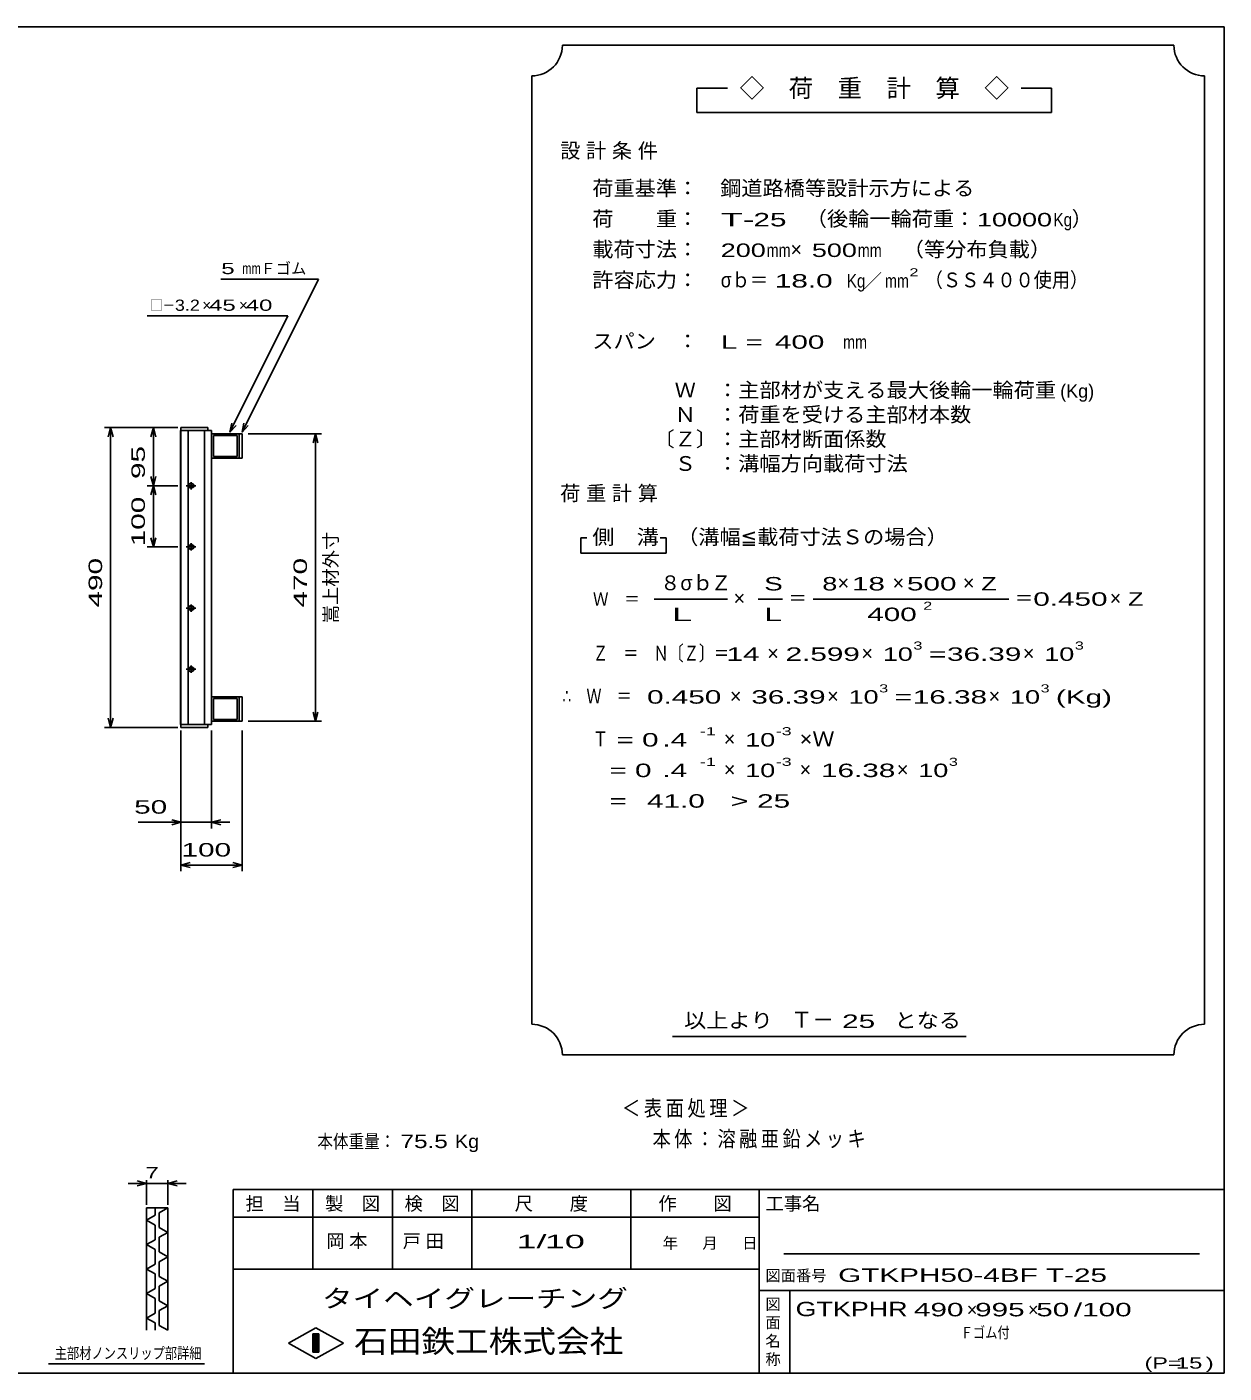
# Model space of a CAD drawing. Units: millimetres, scale not verified. Extents: x -1820 to 1731, y -1282 to 1054.
# Drawn here: x -227 to 1731, y -1146 to 1054 of the extents above; entities that cross this region are included whole.
import ezdxf
from ezdxf.enums import TextEntityAlignment as Align

# ---------------------------------------------------------------- set-up
doc = ezdxf.new("R2010")
doc.units = ezdxf.units.MM
doc.header["$LTSCALE"] = 10
for name, color, linetype, lineweight in [('0_2', 150, 'Continuous', 25), ('16', 3, 'Continuous', 25), ('22', 4, 'Continuous', 25), ('24', 2, 'Continuous', 25), ('32', 4, 'Continuous', 25)]:
    doc.layers.add(name, color=color, linetype=linetype, lineweight=lineweight)
doc.styles.add('ベクトル', font='')
doc.styles.get('ベクトル').set_extended_font_data('ベクトル')

msp = doc.modelspace()

# ---------------------------------------------------------------- linework, layer by layer
at = {"layer": '0_2'}
for p, q in [((-1729, 1053.5), (1731, 1053.5)), ((1731, 1053.5), (1731, -1146.5)), ((1731, -846.5), (111, -846.5)), ((111, -846.5), (111, -1146.5)), ((241, -846.5), (241, -976.5)), ((371, -976.5), (371, -846.5)), ((501, -846.5), (501, -976.5)), ((761, -976.5), (761, -846.5)), ((971, -846.5), (971, -1146.5)), ((971, -891.5), (111, -891.5)), ((1691, -951.5), (1011, -951.5)), ((111, -976.5), (971, -976.5)), ((971, -1011.5), (1731, -1011.5)), ((1021, -1146.5), (1021, -1011.5)), ((201, -1097.5), (246, -1072.5)), ((246, -1072.5), (291, -1097.5)), ((246, -1122.5), (201, -1097.5)), ((241, -1082.5), (251, -1082.5)), ((241, -1112.5), (241, -1082.5)), ((241, -1082.5), (243, -1082.5)), ((243, -1082.5), (243, -1112.5)), ((245, -1112.5), (245, -1082.5)), ((245, -1082.5), (247, -1082.5)), ((291, -1097.5), (246, -1122.5)), ((247, -1082.5), (247, -1112.5)), ((249, -1112.5), (249, -1082.5)), ((249, -1082.5), (251, -1082.5)), ((251, -1082.5), (251, -1112.5)), ((251, -1082.5), (251, -1112.5)), ((251, -1112.5), (241, -1112.5)), ((243, -1112.5), (245, -1112.5)), ((247, -1112.5), (249, -1112.5)), ((1731, -1146.5), (-1729, -1146.5))]:
    msp.add_line(p, q, dxfattribs=at)
at = {"layer": '16'}
for p, q in [((69.39, 398.71), (25.39, 398.71)), ((25.39, 398.71), (25.39, 394.21)), ((69.39, 394.21), (69.39, 398.71)), ((24.69, -86.79), (24.69, 394.21)), ((24.69, 394.21), (25.39, 394.21)), ((25.39, 394.21), (69.39, 394.21)), ((25.39, 394.21), (25.39, -86.79)), ((75.39, 394.21), (25.39, 394.21)), ((36.89, 394.21), (36.89, -86.79)), ((63.89, -86.79), (63.89, 394.21)), ((75.39, -86.79), (75.39, 394.21)), ((75.39, 388.71), (120.39, 388.71)), ((75.39, 348.71), (75.39, 388.71)), ((78.39, 385.71), (117.39, 385.71)), ((78.39, 351.71), (78.39, 385.71)), ((117.39, 385.71), (117.39, 351.71)), ((120.39, 388.71), (120.39, 348.71)), ((120.39, 388.71), (125.39, 388.71)), ((125.39, 388.71), (125.39, 348.71)), ((120.39, 348.71), (75.39, 348.71)), ((117.39, 351.71), (78.39, 351.71)), ((125.39, 348.71), (120.39, 348.71)), ((41.89, 309.71), (41.89, 297.71)), ((33.89, 303.71), (49.89, 303.71)), ((43.89, 306.71), (39.89, 306.71)), ((39.89, 300.71), (43.89, 300.71)), ((33.89, 203.71), (49.89, 203.71)), ((43.89, 206.71), (39.89, 206.71)), ((39.89, 200.71), (43.89, 200.71)), ((41.89, 209.71), (41.89, 197.71)), ((33.89, 103.71), (49.89, 103.71)), ((43.89, 106.71), (39.89, 106.71)), ((39.89, 100.71), (43.89, 100.71)), ((41.89, 109.71), (41.89, 97.71)), ((33.89, 3.71), (49.89, 3.71)), ((43.89, 6.71), (39.89, 6.71)), ((39.89, 0.71), (43.89, 0.71)), ((41.89, 9.71), (41.89, -2.29)), ((120.39, -41.29), (75.39, -41.29)), ((75.39, -41.29), (75.39, -81.29)), ((120.39, -81.29), (120.39, -41.29)), ((125.39, -41.29), (120.39, -41.29)), ((125.39, -81.29), (125.39, -41.29)), ((117.39, -44.29), (78.39, -44.29)), ((78.39, -44.29), (78.39, -78.29)), ((117.39, -78.29), (117.39, -44.29)), ((25.39, -86.79), (24.69, -86.79)), ((25.39, -86.79), (69.39, -86.79)), ((25.39, -91.29), (25.39, -86.79)), ((25.39, -86.79), (75.39, -86.79)), ((69.39, -86.79), (69.39, -91.29)), ((75.39, -81.29), (120.39, -81.29)), ((78.39, -78.29), (117.39, -78.29)), ((120.39, -81.29), (125.39, -81.29)), ((69.39, -91.29), (25.39, -91.29))]:
    msp.add_line(p, q, dxfattribs=at)
for centre, radius, start, end in [((39.89, 303.71), 3, 90, 270), ((41.89, 303.71), 4, 46.6, 133.4), ((41.89, 303.71), 4, 226.6, 313.4), ((43.89, 303.71), 3, 270, 90), ((39.89, 203.71), 3, 90, 270), ((41.89, 203.71), 4, 46.6, 133.4), ((41.89, 203.71), 4, 226.6, 313.4), ((43.89, 203.71), 3, 270, 90), ((39.89, 103.71), 3, 90, 270), ((41.89, 103.71), 4, 46.6, 133.4), ((41.89, 103.71), 4, 226.6, 313.4), ((43.89, 103.71), 3, 270, 90), ((39.89, 3.71), 3, 90, 270), ((41.89, 3.71), 4, 46.6, 133.4), ((41.89, 3.71), 4, 226.6, 313.4), ((43.89, 3.71), 3, 270, 90)]:
    msp.add_arc(centre, radius, start, end, dxfattribs=at)
at = {"layer": '22'}
for p, q in [((90.39, 641.21), (250.39, 641.21)), ((125.39, 391.21), (250.39, 641.21)), ((-29.61, 581.21), (200.39, 581.21)), ((105.39, 391.21), (200.39, 581.21)), ((20.39, 398.71), (-99.61, 398.71)), ((-89.61, 398.71), (-93.61, 383.71)), ((-85.61, 383.71), (-89.61, 398.71)), ((-89.61, 398.71), (-89.61, -91.29)), ((20.39, 398.71), (-29.61, 398.71)), ((-19.61, 398.71), (-23.61, 383.71)), ((-15.61, 383.71), (-19.61, 398.71)), ((-19.61, 398.71), (-19.61, 303.71)), ((105.39, 391.21), (108.39, 405.81)), ((105.39, 391.21), (115.39, 402.21)), ((125.39, 391.21), (128.39, 405.81)), ((125.39, 391.21), (135.39, 402.21)), ((135.39, 388.71), (255.39, 388.71)), ((245.39, 388.71), (241.39, 373.71)), ((249.39, 373.71), (245.39, 388.71)), ((245.39, 388.71), (245.39, -81.29)), ((-19.61, 303.71), (-23.61, 318.71)), ((-15.61, 318.71), (-19.61, 303.71)), ((-29.61, 303.71), (20.39, 303.71)), ((-19.61, 303.71), (-23.61, 288.71)), ((-15.61, 288.71), (-19.61, 303.71)), ((-19.61, 303.71), (-19.61, 203.71)), ((-29.61, 203.71), (20.39, 203.71)), ((-19.61, 203.71), (-23.61, 218.71)), ((-15.61, 218.71), (-19.61, 203.71)), ((-89.61, -91.29), (-93.61, -76.29)), ((-85.61, -76.29), (-89.61, -91.29)), ((255.39, -81.29), (135.39, -81.29)), ((245.39, -81.29), (241.39, -66.29)), ((249.39, -66.29), (245.39, -81.29)), ((-99.61, -91.29), (20.39, -91.29)), ((25.39, -256.29), (25.39, -96.29)), ((25.39, -326.29), (25.39, -96.29)), ((75.39, -256.29), (75.39, -96.29)), ((125.39, -326.29), (125.39, -96.29)), ((-44.61, -246.29), (25.39, -246.29)), ((25.39, -246.29), (10.39, -242.29)), ((10.39, -250.29), (25.39, -246.29)), ((25.39, -246.29), (75.39, -246.29)), ((75.39, -246.29), (90.39, -242.29)), ((90.39, -250.29), (75.39, -246.29)), ((75.39, -246.29), (105.39, -246.29)), ((25.39, -316.29), (40.39, -312.29)), ((40.39, -320.29), (25.39, -316.29)), ((25.39, -316.29), (125.39, -316.29)), ((125.39, -316.29), (110.39, -312.29)), ((110.39, -320.29), (125.39, -316.29))]:
    msp.add_line(p, q, dxfattribs=at)
at = {"layer": '24', "color": 4}
for p, q in [((1649, 1023.5), (649, 1023.5)), ((599, 973.5), (599, -576.5)), ((1699, -576.5), (1699, 973.5)), ((919, 953.5), (869, 953.5)), ((869, 953.5), (869, 913.5)), ((1449, 953.5), (1399, 953.5)), ((1449, 913.5), (1449, 953.5)), ((869, 913.5), (1449, 913.5)), ((689, 218.5), (679, 218.5)), ((679, 218.5), (679, 193.5)), ((819, 218.5), (809, 218.5)), ((819, 193.5), (819, 218.5)), ((679, 193.5), (819, 193.5)), ((799, 118.5), (919, 118.5)), ((969, 118.5), (1009, 118.5)), ((1059, 118.5), (1379, 118.5)), ((829, -596.5), (1309, -596.5)), ((649, -626.5), (1649, -626.5))]:
    msp.add_line(p, q, dxfattribs=at)
for centre, start, end in [((599, 1023.5), 270, 0), ((1699, 1023.5), 180, 270), ((599, -626.5), 0, 90), ((1699, -626.5), 90, 180)]:
    msp.add_arc(centre, 50, start, end, dxfattribs=at)
at = {"layer": '32'}
for p, q in [((-31, -836.5), (-46, -832.5)), ((-31, -871.5), (-31, -831.5)), ((4, -831.5), (4, -871.5)), ((4, -836.5), (19, -832.5)), ((-31, -836.5), (-61, -836.5)), ((-46, -840.5), (-31, -836.5)), ((-31, -836.5), (4, -836.5)), ((19, -840.5), (4, -836.5)), ((4, -836.5), (34, -836.5)), ((-31, -876.5), (4, -876.5)), ((-31, -1076.5), (-31, -876.5)), ((-17, -876.5), (-17, -888.5)), ((4, -876.5), (-10, -884.5)), ((4, -876.5), (4, -1076.5)), ((-17, -888.5), (-31, -896.5)), ((-31, -896.5), (-17, -904.5)), ((-10, -884.5), (-10, -908.5)), ((-17, -904.5), (-17, -928.5)), ((-10, -908.5), (4, -916.5)), ((4, -916.5), (-10, -924.5)), ((-17, -928.5), (-31, -936.5)), ((-31, -936.5), (-17, -944.5)), ((-17, -944.5), (-17, -968.5)), ((-10, -924.5), (-10, -948.5)), ((-10, -948.5), (4, -956.5)), ((4, -956.5), (-10, -964.5)), ((-10, -964.5), (-10, -988.5)), ((-17, -968.5), (-31, -976.5)), ((-31, -976.5), (-17, -984.5)), ((-17, -984.5), (-17, -1008.5)), ((-10, -988.5), (4, -996.5)), ((-17, -1008.5), (-31, -1016.5)), ((4, -996.5), (-10, -1004.5)), ((-10, -1004.5), (-10, -1028.5)), ((-31, -1016.5), (-17, -1024.5)), ((-17, -1024.5), (-17, -1048.5)), ((-10, -1028.5), (4, -1036.5)), ((-17, -1048.5), (-31, -1056.5)), ((4, -1036.5), (-10, -1044.5)), ((-10, -1044.5), (-10, -1068.5)), ((-31, -1056.5), (-17, -1064.5)), ((-17, -1064.5), (-17, -1076.5)), ((-10, -1068.5), (4, -1076.5)), ((64, -1131.5), (-191, -1131.5))]:
    msp.add_line(p, q, dxfattribs=at)

# ---------------------------------------------------------------- texts
at = {"layer": '0_2', "style": 'ベクトル'}
for s, height, p in [('担\u3000当', 21.99, (131, -869.5)), ('製\u3000図', 21.99, (261, -869.5)), ('検\u3000図', 21.99, (391, -869.5)), ('尺\u3000\u3000度', 21.99, (571, -869.5)), ('作\u3000\u3000図', 21.99, (806, -869.5)), ('工事名', 21.99, (981, -869.5)), ('年', 18.33, (813, -934)), ('月', 18.33, (878, -934)), ('日', 18.33, (943, -934)), ('図面番号', 18.33, (981, -987)), ('図', 18.33, (981, -1034)), ('面', 18.33, (981, -1064)), ('名', 18.33, (981, -1094)), ('称', 18.33, (981, -1124))]:
    msp.add_text(s, height=height, dxfattribs=at).set_placement(p, align=Align.MIDDLE_LEFT)
at = {"layer": '0_2', "color": 222, "style": 'ベクトル'}
for s, height, width, p in [('タイヘイグレーチング', 29.33, 1.25, (256, -1024.5)), ('石田鉄工株式会社', 36.66, 1.1, (308.5, -1094.5))]:
    msp.add_text(s, height=height, dxfattribs=dict(at, width=width)).set_placement(p, align=Align.MIDDLE_LEFT)
at = {"layer": '22', "color": 2, "style": 'ベクトル'}
for s, height, width, p in [(' 5 ', 18.33, 1.6, (80.39, 658.71)), ('mm', 18.33, 0.75, (125.39, 658.71)), ('□－', 18.33, 0.8, (-24.61, 598.71)), ('3.2', 18.33, 1.2, (15.39, 598.71)), (' 45 ', 18.33, 1.6, (60.39, 598.71)), (' 40 ', 18.33, 1.6, (120.39, 598.71)), (' 50 ', 21.99, 1.65, (-64.61, -221.29)), (' 100 ', 21.99, 1.65, (12.89, -291.29)), ('本体重量：', 21.99, 0.85, (248.39, -767.79)), (' 75.5', 21.99, 1.35, (373.39, -767.79)), ('Kg', 21.99, 1.1, (473.39, -767.79)), ('1/', 21.99, 2, (574, -931.5)), (' 10 ', 21.99, 2, (604, -931.5)), ('GTKPH50-4BF T-25                       ', 21.99, 1.65, (1100, -986.5)), ('GTKPHR', 23.46, 1.4, (1030.39, -1041.79)), (' 490 ', 21.99, 1.65, (1210.39, -1042.79)), (' 995 ', 21.99, 1.65, (1310.39, -1042.79)), (' 50 ', 21.99, 1.65, (1410.39, -1042.79)), ('/', 21.99, 1.65, (1485.39, -1042.79)), (' 100 ', 21.99, 1.65, (1485.39, -1042.79)), ('Ｆゴム付', 18.33, 0.8, (1300.39, -1080.29)), ('(P=', 18.33, 1.55, (1601, -1130)), (' 15 ', 18.33, 1.6, (1641, -1130)), (')', 18.33, 1.6, (1701, -1130))]:
    msp.add_text(s, height=height, dxfattribs=dict(at, width=width)).set_placement(p, align=Align.MIDDLE_LEFT)
for s, height, p in [('Ｆゴム', 18.33, (155.39, 658.71)), ('×', 18.33, (60.39, 598.71)), ('×', 18.33, (120.39, 598.71)), ('×', 21.99, (1310.39, -1042.79)), ('×', 21.99, (1410.39, -1042.79))]:
    msp.add_text(s, height=height, dxfattribs=at).set_placement(p, align=Align.MIDDLE_LEFT)
at = {"layer": '22', "color": 2, "style": 'ベクトル', "width": 1.65}
for s, p in [(' 95 ', (-44.61, 301.21)), (' 100 ', (-44.61, 191.21)), (' 490 ', (-114.61, 91.21)), (' 470', (220.39, 91.21))]:
    msp.add_text(s, height=21.99, rotation=90, dxfattribs=at).set_placement(p, align=Align.MIDDLE_LEFT)
at = {"layer": '22', "color": 2, "style": 'ベクトル'}
msp.add_text('嵩上材外寸', height=21.99, rotation=90, dxfattribs=at).set_placement((270.39, 78.71), align=Align.MIDDLE_LEFT)
at = {"layer": '22', "color": 2, "attachment_point": 4, "style": 'ベクトル'}
for s, insert, char_height in [('\\T1.2;\\W0.85;＜表面処理＞', (746.5, -715), 25.66), ('\\T1.19;\\W0.85;本体：溶融亜鉛メッキ', (796.5, -765), 25.66), ('\\T1.25;岡本\u3000', (262.89, -931.79), 21.99), ('\\T1.25;戸田\u3000', (387.89, -931.79), 21.99)]:
    msp.add_mtext(s, dxfattribs=dict(at, insert=insert, char_height=char_height))
at = {"layer": '24', "style": 'ベクトル'}
for s, height, p in [('◇\u3000荷\u3000重\u3000計\u3000算\u3000◇', 29.33, (939, 953.5)), ('）', 24.19, (1482, 740)), ('×', 24.19, (1022, 690)), ('／', 21.99, (1141.5, 638.5)), ('(Kg)', 21.99, (1463, 458.5)), ('８', 24.19, (809, 145)), ('σｂ', 24.19, (842, 145)), ('Ｚ', 24.19, (892, 145)), ('×', 24.19, (1099, 145)), ('×', 24.19, (1189, 145)), ('×', 24.19, (1304, 145)), ('×', 24.19, (929, 120)), ('×', 24.19, (1544, 120)), ('×', 24.19, (984, 30)), ('×', 24.19, (1138, 30)), ('×', 24.19, (1402, 30)), ('×', 24.19, (923, -40)), ('×', 24.19, (1082, -40)), ('×', 24.19, (1346, -40)), ('×', 24.19, (913, -110)), ('×', 24.19, (913, -160)), ('×', 24.19, (1037, -160)), ('×', 24.19, (1196, -160)), ('Ｔ－', 25.66, (1023, -569))]:
    msp.add_text(s, height=height, dxfattribs=at).set_placement(p, align=Align.MIDDLE_LEFT)
for s, height, width, p in [('荷重基準：\u3000', 24.19, 1.05, (698, 790)), ('鋼道路橋等設計示方による', 24.19, 1.05, (907, 790)), ('荷\u3000\u3000重：\u3000', 24.19, 1.05, (698, 740)), ('T-', 21.99, 2, (908, 738.5)), (' 25 ', 21.99, 1.65, (948, 738.5)), ('（後輪一輪荷重：', 24.19, 1.05, (1047, 740)), ('10000', 21.99, 1.5, (1327, 738.5)), ('Kg', 21.99, 0.85, (1452, 738.5)), ('載荷寸法：\u3000', 24.19, 1.05, (698, 690)), ('\u3000（等分布負載）', 24.19, 1.05, (1171, 690)), ('200', 21.99, 1.5, (908, 688.5)), ('mm', 21.99, 0.8, (983, 688.5)), ('500', 21.99, 1.5, (1057, 688.5)), ('mm', 21.99, 0.8, (1132, 688.5)), ('許容応力：\u3000', 24.19, 1.05, (698, 640)), ('σｂ＝', 24.19, 0.9, (908, 640)), (' 18.0', 21.99, 1.65, (983, 638.5)), ('Kg', 21.99, 0.85, (1114, 638.5)), ('mm', 21.99, 0.8, (1176.5, 638.5)), ('2', 13.2, 1.5, (1216.5, 652.5)), ('（ＳＳ４００使用）', 24.19, 0.9, (1241.5, 640)), ('スパン\u3000：\u3000', 24.19, 1.05, (698, 540)), ('L =', 21.99, 1.65, (908, 538.5)), (' 400 ', 21.99, 1.65, (983, 538.5)), ('mm', 21.99, 0.8, (1108, 538.5)), ('\u3000Ｗ\u3000：主部材が支える最大後輪一輪荷重', 24.19, 1.05, (798, 460)), ('\u3000Ｎ\u3000：荷重を受ける主部材本数', 24.19, 1.05, (798, 420)), ('〔Ｚ〕：主部材断面係数', 24.19, 1.05, (798, 380)), ('\u3000Ｓ\u3000：溝幅方向載荷寸法', 24.19, 1.05, (798, 340)), ('側\u3000溝', 24.19, 1.1, (698, 220)), ('\u3000（溝幅≦載荷寸法Ｓの場合）', 24.19, 1.05, (802, 220)), ('S', 21.99, 1.55, (979, 143.5)), ('8', 21.99, 1.5, (1074, 143.5)), (' 18 ', 21.99, 1.65, (1109, 143.5)), (' 500 ', 21.99, 1.65, (1199, 143.5)), ('Z', 21.99, 1.4, (1334, 143.5)), ('Ｗ\u3000＝', 21.99, 0.85, (699, 118.5)), ('＝', 24.19, 0.9, (1019, 120)), ('2', 13.2, 1.5, (1239, 107.5)), ('＝', 24.19, 0.9, (1389, 120)), ('0.450', 21.99, 1.65, (1419, 118.5)), ('Z', 21.99, 1.4, (1574, 118.5)), ('L', 21.99, 1.8, (979, 93.5)), (' 400 ', 21.99, 1.65, (1134, 93.5)), ('Ｚ\u3000＝\u3000Ｎ〔Ｚ〕＝', 24.19, 0.75, (699, 30)), ('3', 13.2, 1.5, (1223, 42.5)), ('3', 13.2, 1.5, (1487, 42.5)), (' 14 ', 21.99, 1.65, (904, 28.5)), ('2.599', 21.99, 1.65, (1014, 28.5)), ('10', 21.99, 1.5, (1173, 28.5)), ('=', 21.99, 1.7, (1248, 28.5)), ('36.39', 21.99, 1.65, (1278, 28.5)), ('10', 21.99, 1.5, (1437, 28.5)), ('3', 13.2, 1.5, (1167, -27.5)), ('3', 13.2, 1.5, (1431, -27.5)), ('∴\u3000Ｗ\u3000＝', 24.19, 0.75, (649, -40)), (' 0.450', 21.99, 1.65, (774, -41.5)), ('36.39', 21.99, 1.65, (958, -41.5)), ('10', 21.99, 1.5, (1117, -41.5)), ('=', 21.99, 1.7, (1192, -41.5)), ('16.38', 21.99, 1.65, (1222, -41.5)), ('10', 21.99, 1.5, (1381, -41.5)), ('(Kg)', 21.99, 1.65, (1456, -41.5)), ('Ｔ', 24.19, 0.75, (699, -110)), (' = 0', 21.99, 1.65, (724, -111.5)), (' .4 ', 21.99, 1.65, (799, -111.5)), ('-1', 13.2, 1.65, (874, -97.5)), ('10', 21.99, 1.5, (948, -111.5)), ('-3', 13.2, 1.65, (998, -97.5)), ('×Ｗ', 24.19, 1.1, (1037, -110)), ('  = 0', 21.99, 1.65, (699, -161.5)), (' .4 ', 21.99, 1.65, (799, -161.5)), ('-1', 13.2, 1.65, (874, -147.5)), ('10', 21.99, 1.5, (948, -161.5)), ('-3', 13.2, 1.65, (998, -147.5)), ('16.38', 21.99, 1.65, (1072, -161.5)), ('10', 21.99, 1.5, (1231, -161.5)), ('3', 13.2, 1.5, (1281, -147.5)), ('  =', 21.99, 1.65, (699, -211.5)), (' 41.0', 21.99, 1.65, (774, -211.5)), ('>', 21.99, 1.7, (924, -211.5)), (' 25 ', 21.99, 1.65, (954, -211.5)), ('以上より\u3000', 24.19, 1.1, (848, -570)), (' 25 ', 21.99, 1.65, (1093, -571.5)), ('となる', 24.19, 1.1, (1192, -570))]:
    msp.add_text(s, height=height, dxfattribs=dict(at, width=width)).set_placement(p, align=Align.MIDDLE_LEFT)
at = {"layer": '24', "attachment_point": 4, "style": 'ベクトル'}
for s, insert, char_height in [('\\T1.28;設計条件', (645.5, 850), 24.19), ('\\T1.28;荷重計算', (645.5, 290), 24.19), ('\\T1.5;\\W2;\\~L\\~', (804, 93.5), 21.99)]:
    msp.add_mtext(s, dxfattribs=dict(at, insert=insert, char_height=char_height))
at = {"layer": '32', "color": 2, "style": 'ベクトル'}
for s, width, p in [(' 7 ', 1.6, (-43.5, -819)), ('主部材ノンスリップ部詳細', 0.8, (-181, -1114))]:
    msp.add_text(s, height=18.33, dxfattribs=dict(at, width=width)).set_placement(p, align=Align.MIDDLE_LEFT)

doc.saveas('drawing.dxf')
